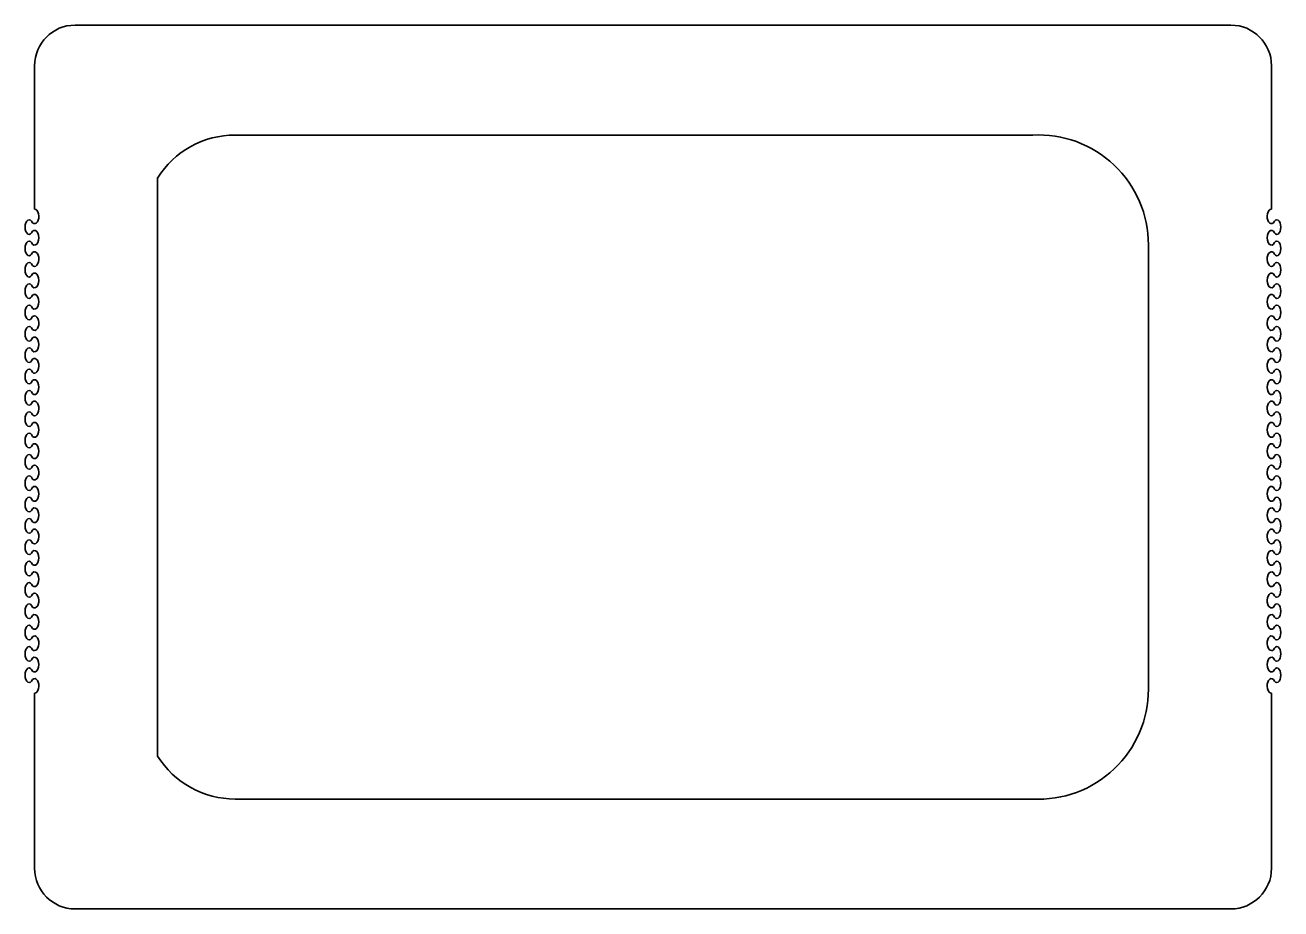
# Model space of a CAD drawing. Extents: x 470 to 733, y 377 to 562.
import ezdxf

# ---------------------------------------------------------------- set-up
doc = ezdxf.new("R2010")
doc.units = 0

msp = doc.modelspace()

# ---------------------------------------------------------------- linework, layer by layer
at = {"color": 7, "lineweight": 35}
for p, q in [((722.13, 561.87), (480.13, 561.87)), ((471.63, 553.37), (471.63, 523.37)), ((730.63, 553.37), (730.63, 523.37)), ((680.63, 538.87), (513.63, 538.87)), ((497.38, 408.87), (497.38, 529.87)), ((704.88, 422.87), (704.88, 515.87)), ((471.63, 385.37), (471.63, 422)), ((730.63, 385.37), (730.63, 422)), ((680.63, 399.87), (513.63, 399.87)), ((722.13, 376.87), (480.13, 376.87))]:
    msp.add_line(p, q, dxfattribs=at)
for centre, radius, start, end in [((480.13, 553.37), 8.5, 90, 180), ((722.13, 553.37), 8.5, 0, 90), ((513.63, 519.7), 19.17, 90, 147.9594), ((681.84, 515.87), 23.03, 0, 93.0308), ((471.64, 512), 0.628, 226.4207, 268.6468), ((730.61, 512), 0.628, 271.3532, 313.5793), ((471.64, 500.4), 0.628, 91.3532, 133.5793), ((730.61, 500.4), 0.628, 46.4207, 88.6468), ((471.56, 489.45), 0.433, 216.0473, 279.0203), ((730.7, 489.45), 0.433, 260.9797, 323.9527), ((471.64, 480.72), 0.628, 226.4207, 268.6468), ((730.61, 480.72), 0.628, 271.3532, 313.5793), ((471.64, 469.13), 0.628, 91.3532, 133.5793), ((730.61, 469.13), 0.628, 46.4207, 88.6468), ((471.64, 453.91), 0.628, 226.4207, 268.6468), ((730.61, 453.91), 0.628, 271.3532, 313.5793), ((471.64, 442.32), 0.628, 91.3532, 133.5793), ((730.61, 442.32), 0.628, 46.4207, 88.6468), ((471.58, 431.41), 0.478, 219.2741, 275.7934), ((730.68, 431.41), 0.478, 264.2066, 320.7259), ((681.84, 422.87), 23.03, 266.9692, 360), ((513.63, 419.04), 19.17, 212.0406, 270), ((480.13, 385.37), 8.5, 180, 270), ((722.13, 385.37), 8.5, 270, 360)]:
    msp.add_arc(centre, radius, start, end, dxfattribs=at)
for centre, major_axis, ratio, start_param, end_param in [((471.63, 521.84), (0, 1.54), 0.590798, 2.662362, 6.283185), ((730.63, 521.84), (0, 1.54), 0.590798, 6.283185, 9.904009), ((470.51, 519.6), (0, 1.53), 0.555556, 5.318848, 10.389115), ((731.74, 519.6), (0, 1.53), 0.555556, 2.177255, 7.247523), ((471.63, 517.37), (0, 1.54), 0.590798, 2.662362, 6.762416), ((730.63, 517.37), (0, 1.54), 0.590798, 5.803955, 9.904009), ((470.51, 515.14), (0, 1.53), 0.555556, 5.318848, 10.389115), ((731.74, 515.14), (0, 1.53), 0.555556, 2.177255, 7.247523), ((471.63, 512.9), (0, 1.54), 0.590798, 3.141593, 6.762416), ((730.63, 512.9), (0, 1.54), 0.590798, 5.803955, 9.424778), ((470.51, 510.67), (0, 1.53), 0.555556, 5.318848, 10.389115), ((471.63, 508.43), (0, 1.54), 0.590798, 2.662362, 6.762416), ((730.63, 508.43), (0, 1.54), 0.590798, 5.803955, 9.904009), ((731.74, 510.67), (0, 1.53), 0.555556, 2.177255, 7.247523), ((470.51, 506.2), (0, 1.53), 0.555556, 5.318848, 10.389115), ((731.74, 506.2), (0, 1.53), 0.555556, 2.177255, 7.247523), ((471.63, 503.97), (0, 1.54), 0.590798, 2.662362, 6.762416), ((730.63, 503.97), (0, 1.54), 0.590798, 5.803955, 9.904009), ((470.51, 501.73), (0, 1.53), 0.555556, 5.318848, 10.389115), ((731.74, 501.73), (0, 1.53), 0.555556, 2.177255, 7.247523), ((471.63, 499.5), (0, 1.54), 0.590798, 2.662362, 6.283185), ((730.63, 499.5), (0, 1.54), 0.590798, 6.283185, 9.904009), ((470.51, 497.26), (0, 1.53), 0.555556, 5.318848, 10.389115), ((731.74, 497.26), (0, 1.53), 0.555556, 2.177255, 7.247523), ((470.51, 492.8), (0, 1.53), 0.555556, 5.318848, 10.389115), ((471.63, 495.03), (0, 1.54), 0.590798, 2.662362, 6.762416), ((730.63, 495.03), (0, 1.54), 0.590798, 5.803955, 9.904009), ((731.74, 492.8), (0, 1.53), 0.555556, 2.177255, 7.247523), ((471.63, 490.56), (0, 1.54), 0.590798, 3.141593, 6.762416), ((730.63, 490.56), (0, 1.54), 0.590798, 5.803955, 9.424778), ((470.51, 488.33), (0, 1.53), 0.555556, 5.318848, 10.389115), ((731.74, 488.33), (0, 1.53), 0.555556, 2.177255, 7.247523), ((471.63, 486.09), (0, 1.54), 0.590798, 2.662362, 6.762416), ((730.63, 486.09), (0, 1.54), 0.590798, 5.803955, 9.904009), ((470.51, 483.86), (0, 1.53), 0.555556, 5.318848, 10.389115), ((731.74, 483.86), (0, 1.53), 0.555556, 2.177255, 7.247523), ((471.63, 481.62), (0, 1.54), 0.590798, 3.141593, 6.762416), ((730.63, 481.62), (0, 1.54), 0.590798, 5.803955, 9.424778), ((470.51, 479.39), (0, 1.53), 0.555556, 5.318848, 10.389115), ((471.63, 477.16), (0, 1.54), 0.590798, 2.662362, 6.762416), ((730.63, 477.16), (0, 1.54), 0.590798, 5.803955, 9.904009), ((731.74, 479.39), (0, 1.53), 0.555556, 2.177255, 7.247523), ((470.51, 474.92), (0, 1.53), 0.555556, 5.318848, 10.389115), ((731.74, 474.92), (0, 1.53), 0.555556, 2.177255, 7.247523), ((471.63, 472.69), (0, 1.54), 0.590798, 2.662362, 6.762416), ((730.63, 472.69), (0, 1.54), 0.590798, 5.803955, 9.904009), ((470.51, 470.45), (0, 1.53), 0.555556, 5.318848, 10.389115), ((731.74, 470.45), (0, 1.53), 0.555556, 2.177255, 7.247523), ((471.63, 468.22), (0, 1.54), 0.590798, 2.662362, 6.283185), ((730.63, 468.22), (0, 1.54), 0.590798, 0, 3.620823), ((470.51, 465.99), (0, 1.53), 0.555556, 5.318848, 10.389115), ((471.63, 463.75), (0, 1.54), 0.590798, 2.662362, 6.762416), ((730.63, 463.75), (0, 1.54), 0.590798, 5.803955, 9.904009), ((731.74, 465.99), (0, 1.53), 0.555556, 2.177255, 7.247523), ((470.51, 461.52), (0, 1.53), 0.555556, 5.318848, 10.389115), ((731.74, 461.52), (0, 1.53), 0.555556, 2.177255, 7.247523), ((471.63, 459.28), (0, 1.54), 0.590798, 2.662362, 6.762416), ((730.63, 459.28), (0, 1.54), 0.590798, 5.803955, 9.904009), ((470.51, 457.05), (0, 1.53), 0.555556, 5.318848, 10.389115), ((731.74, 457.05), (0, 1.53), 0.555556, 2.177255, 7.247523), ((471.63, 454.82), (0, 1.54), 0.590798, 3.141593, 6.762416), ((730.63, 454.82), (0, 1.54), 0.590798, 5.803955, 9.424778), ((470.51, 452.58), (0, 1.53), 0.555556, 5.318848, 10.389115), ((731.74, 452.58), (0, 1.53), 0.555556, 2.177255, 7.247523), ((470.51, 448.11), (0, 1.53), 0.555556, 5.318848, 10.389115), ((471.63, 450.35), (0, 1.54), 0.590798, 2.662362, 6.762416), ((730.63, 450.35), (0, 1.54), 0.590798, 5.803955, 9.904009), ((731.74, 448.11), (0, 1.53), 0.555556, 2.177255, 7.247523), ((471.63, 445.88), (0, 1.54), 0.590798, 2.662362, 6.762416), ((730.63, 445.88), (0, 1.54), 0.590798, 5.803955, 9.904009), ((470.51, 443.64), (0, 1.53), 0.555556, 5.318848, 10.389115), ((731.74, 443.64), (0, 1.53), 0.555556, 2.177255, 7.247523), ((471.63, 441.41), (0, 1.54), 0.590798, 2.662362, 6.283185), ((730.63, 441.41), (0, 1.54), 0.590798, 0, 3.620823), ((470.51, 439.18), (0, 1.53), 0.555556, 5.318848, 10.389115), ((731.74, 439.18), (0, 1.53), 0.555556, 2.177255, 7.247523), ((471.63, 436.94), (0, 1.54), 0.590798, 2.662362, 6.762416), ((730.63, 436.94), (0, 1.54), 0.590798, 5.803955, 9.904009), ((470.51, 434.71), (0, 1.53), 0.555556, 5.318848, 10.389115), ((471.63, 432.47), (0, 1.54), 0.590798, 3.141593, 6.762416), ((730.63, 432.47), (0, 1.54), 0.590798, 5.803955, 9.424778), ((731.74, 434.71), (0, 1.53), 0.555556, 2.177255, 7.247523), ((470.51, 430.24), (0, 1.53), 0.555556, 5.318848, 10.389115), ((731.74, 430.24), (0, 1.53), 0.555556, 2.177255, 7.247523), ((471.63, 428.01), (0, 1.54), 0.590798, 2.662362, 6.762416), ((730.63, 428.01), (0, 1.54), 0.590798, 5.803955, 9.904009), ((470.51, 425.77), (0, 1.53), 0.555556, 5.318848, 10.389115), ((731.74, 425.77), (0, 1.53), 0.555556, 2.177255, 7.247523), ((471.63, 423.54), (0, 1.54), 0.590798, 3.141593, 6.762416), ((730.63, 423.54), (0, 1.54), 0.590798, 5.803955, 9.424778)]:
    msp.add_ellipse(centre, major_axis=major_axis, ratio=ratio, start_param=start_param, end_param=end_param, dxfattribs=at)

doc.saveas('drawing.dxf')
